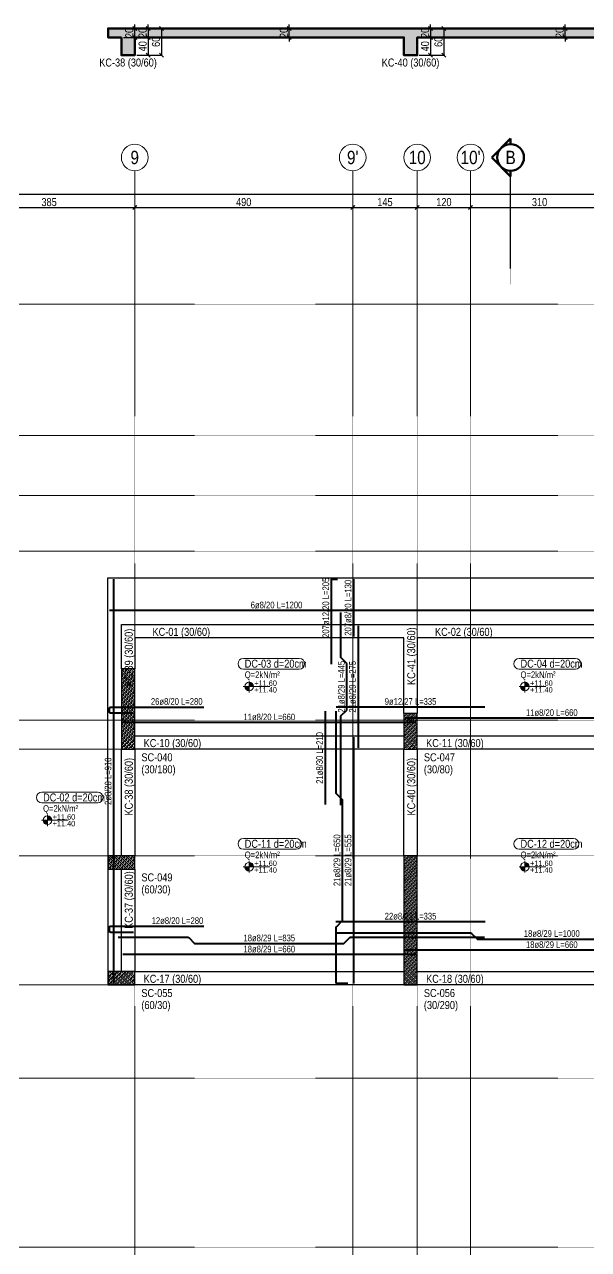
# Model space of a CAD drawing. Header units: millimetres. Extents: x 2439 to 10957, y 567 to 5865.
# Drawn here: x 5349 to 6617, y 3082 to 5836 of the extents above; entities that cross this region are included whole.
import ezdxf
from ezdxf.enums import TextEntityAlignment as Align

# ---------------------------------------------------------------- set-up
doc = ezdxf.new("R2010")
doc.units = ezdxf.units.MM
doc.linetypes.add('DASHED', pattern=[0.75, 0.5, -0.25])
for name, color, linetype, lineweight in [('AKS BALONU (BEYKENT)', 7, 'Continuous', 20), ('AKS CIZGISI (BEYKENT)', 252, 'DASHED', 20), ('AKS OLCU (BEYKENT)', 200, 'Continuous', 20), ('AKS YAZISI (BEYKENT)', 3, 'Continuous', 20), ('DONATI (BEYKENT)', 4, 'Continuous', 40), ('DONATI YAZISI (BEYKENT)', 3, 'Continuous', 20), ('DOSEME GPR MAVI UST (BEYKENT)', 5, 'Continuous', 18), ('DOSEME ISMI (BEYKENT)', 9, 'Continuous', 20), ('DOSEME PAFTA (BEYKENT)', 3, 'Continuous', 20), ('KAT SINIRI (BEYKENT)', 41, 'Continuous', 25), ('KESIT (BEYKENT)', 151, 'Continuous', 25), ('KESIT CIZGISI (BEYKENT)', 3, 'Continuous', 50), ('KESIT ISMI (BEYKENT)', 6, 'Continuous', 20), ('KIRIS (BEYKENT)', 2, 'Continuous', 30), ('KIRIS ISMI (BEYKENT)', 40, 'Continuous', 20), ('KOLON (BEYKENT)', 3, 'Continuous', 30), ('KOLON ISMI (BEYKENT)', 91, 'Continuous', 20), ('KOT CIZGISI (BEYKENT)', 7, 'Continuous', 20), ('KOT YAZI (BEYKENT)', 7, 'Continuous', 20), ('OLCU (BEYKENT)', 14, 'Continuous', 20), ('TARAMA (BEYKENT)', 252, 'Continuous', 20), ('YUK YAZISI (BEYKENT)', 140, 'Continuous', 20)]:
    doc.layers.add(name, color=color, linetype=linetype, lineweight=lineweight)
doc.styles.add('DONATI YAZISI (BEYKENT)', font='')
doc.styles.add('YAZI (BEYKENT)', font='')
doc.styles.get('DONATI YAZISI (BEYKENT)').set_extended_font_data('Bahnschrift Light Condensed')
doc.styles.get('YAZI (BEYKENT)').set_extended_font_data('Bahnschrift Light Condensed')
doc.dimstyles.new('AKS_OLCU_100', dxfattribs={"dimtxt": 18, "dimasz": 4.5, "dimexe": 1.875, "dimexo": 4.5, "dimgap": 3, "dimtad": 1, "dimdec": 0, "dimrnd": 0.5, "dimzin": 12, "dimdsep": 46, "dimtxsty": 'YAZI (BEYKENT)', "dimtsz": 4.5, "dimcen": 0.09, "dimclrt": 7, "dimadec": 0, "dimazin": 0, "dimtfac": 1, "dimtdec": 4, "dimtix": 1, "dimtmove": 0, "dimatfit": 3, "dimfxl": 1, "dimtolj": 1, "dimtzin": 0, "dimarcsym": 0})
doc.dimstyles.new('PLAN_OLCU_100', dxfattribs={"dimtxt": 18, "dimasz": 4.5, "dimexe": 1.875, "dimexo": 4.5, "dimgap": 3, "dimtad": 1, "dimdec": 0, "dimrnd": 0.5, "dimzin": 12, "dimdsep": 46, "dimtxsty": 'YAZI (BEYKENT)', "dimtsz": 4.5, "dimcen": 0.09, "dimclrt": 7, "dimadec": 0, "dimazin": 0, "dimtfac": 1, "dimtdec": 4, "dimtix": 1, "dimtmove": 0, "dimatfit": 3, "dimfxl": 1, "dimtolj": 1, "dimtzin": 0, "dimarcsym": 0})
pattern_1 = [(45, (-125226.307, -4217.866), (-4.49012806, 4.49012806), []), (45, (-125221.817, -4217.866), (-4.49012806, 4.49012806), [3.175, -1.5875])]

# ---------------------------------------------------------------- blocks, each defined once
blk = doc.blocks.new('*D158')
at = {"layer": 'Defpoints', "color": 0, "transparency": 16777216}
for p in [(5596.9, 5827.4), (5596.9, 5807.4), (5626.9, 5807.4)]:
    blk.add_point(p, dxfattribs=at)
at = {"layer": 'OLCU (BEYKENT)', "color": 0, "lineweight": -2, "transparency": 16777216}
for p, q in [((5601.4, 5827.4), (5628.7, 5827.4)), ((5631.4, 5822.9), (5622.4, 5831.9)), ((5631.4, 5802.9), (5622.4, 5811.9)), ((5626.9, 5827.4), (5626.9, 5836.4)), ((5626.9, 5827.4), (5626.9, 5807.4)), ((5601.4, 5807.4), (5628.7, 5807.4)), ((5626.9, 5807.4), (5626.9, 5798.4))]:
    blk.add_line(p, q, dxfattribs=at)
at = {"layer": 'OLCU (BEYKENT)', "color": 7, "lineweight": 20, "transparency": 16777216, "insert": (5614.7, 5817.4), "char_height": 18, "attachment_point": 5, "rotation": 90, "style": 'YAZI (BEYKENT)'}
blk.add_mtext('\\A1;20', dxfattribs=at)
blk = doc.blocks.new('*D159')
at = {"layer": 'Defpoints', "color": 0, "transparency": 16777216}
for p in [(5596.9, 5807.4), (5596.9, 5767.4), (5626.9, 5767.4)]:
    blk.add_point(p, dxfattribs=at)
at = {"layer": 'OLCU (BEYKENT)', "color": 0, "lineweight": -2, "transparency": 16777216}
for p, q in [((5631.4, 5802.9), (5622.4, 5811.9)), ((5601.4, 5807.4), (5628.7, 5807.4)), ((5626.9, 5807.4), (5626.9, 5767.4)), ((5601.4, 5767.4), (5628.7, 5767.4)), ((5631.4, 5762.9), (5622.4, 5771.9))]:
    blk.add_line(p, q, dxfattribs=at)
at = {"layer": 'OLCU (BEYKENT)', "color": 7, "lineweight": 20, "transparency": 16777216, "insert": (5614.7, 5787.4), "char_height": 18, "attachment_point": 5, "rotation": 90, "style": 'YAZI (BEYKENT)'}
blk.add_mtext('\\A1;40', dxfattribs=at)
blk = doc.blocks.new('*D160')
at = {"layer": 'Defpoints', "color": 0, "transparency": 16777216}
for p in [(5596.9, 5827.4), (5596.9, 5767.4), (5656.9, 5767.4)]:
    blk.add_point(p, dxfattribs=at)
at = {"layer": 'OLCU (BEYKENT)', "color": 0, "lineweight": -2, "transparency": 16777216}
for p, q in [((5601.4, 5827.4), (5658.7, 5827.4)), ((5661.4, 5822.9), (5652.4, 5831.9)), ((5656.9, 5827.4), (5656.9, 5767.4)), ((5601.4, 5767.4), (5658.7, 5767.4)), ((5661.4, 5762.9), (5652.4, 5771.9))]:
    blk.add_line(p, q, dxfattribs=at)
at = {"layer": 'OLCU (BEYKENT)', "color": 7, "lineweight": 20, "transparency": 16777216, "insert": (5644.7, 5797.4), "char_height": 18, "attachment_point": 5, "rotation": 90, "style": 'YAZI (BEYKENT)'}
blk.add_mtext('\\A1;60', dxfattribs=at)
blk = doc.blocks.new('*D161')
at = {"layer": 'Defpoints', "color": 0, "transparency": 16777216}
for p in [(6231.9, 5827.4), (6231.9, 5807.4), (6261.9, 5807.4)]:
    blk.add_point(p, dxfattribs=at)
at = {"layer": 'OLCU (BEYKENT)', "color": 0, "lineweight": -2, "transparency": 16777216}
for p, q in [((6236.4, 5827.4), (6263.7, 5827.4)), ((6266.4, 5822.9), (6257.4, 5831.9)), ((6266.4, 5802.9), (6257.4, 5811.9)), ((6261.9, 5827.4), (6261.9, 5836.4)), ((6261.9, 5827.4), (6261.9, 5807.4)), ((6236.4, 5807.4), (6263.7, 5807.4)), ((6261.9, 5807.4), (6261.9, 5798.4))]:
    blk.add_line(p, q, dxfattribs=at)
at = {"layer": 'OLCU (BEYKENT)', "color": 7, "lineweight": 20, "transparency": 16777216, "insert": (6249.7, 5817.4), "char_height": 18, "attachment_point": 5, "rotation": 90, "style": 'YAZI (BEYKENT)'}
blk.add_mtext('\\A1;20', dxfattribs=at)
blk = doc.blocks.new('*D162')
at = {"layer": 'Defpoints', "color": 0, "transparency": 16777216}
for p in [(6231.9, 5807.4), (6231.9, 5767.4), (6261.9, 5767.4)]:
    blk.add_point(p, dxfattribs=at)
at = {"layer": 'OLCU (BEYKENT)', "color": 0, "lineweight": -2, "transparency": 16777216}
for p, q in [((6266.4, 5802.9), (6257.4, 5811.9)), ((6236.4, 5807.4), (6263.7, 5807.4)), ((6261.9, 5807.4), (6261.9, 5767.4)), ((6236.4, 5767.4), (6263.7, 5767.4)), ((6266.4, 5762.9), (6257.4, 5771.9))]:
    blk.add_line(p, q, dxfattribs=at)
at = {"layer": 'OLCU (BEYKENT)', "color": 7, "lineweight": 20, "transparency": 16777216, "insert": (6249.7, 5787.4), "char_height": 18, "attachment_point": 5, "rotation": 90, "style": 'YAZI (BEYKENT)'}
blk.add_mtext('\\A1;40', dxfattribs=at)
blk = doc.blocks.new('*D163')
at = {"layer": 'Defpoints', "color": 0, "transparency": 16777216}
for p in [(6231.9, 5827.4), (6231.9, 5767.4), (6291.9, 5767.4)]:
    blk.add_point(p, dxfattribs=at)
at = {"layer": 'OLCU (BEYKENT)', "color": 0, "lineweight": -2, "transparency": 16777216}
for p, q in [((6236.4, 5827.4), (6293.7, 5827.4)), ((6296.4, 5822.9), (6287.4, 5831.9)), ((6291.9, 5827.4), (6291.9, 5767.4)), ((6236.4, 5767.4), (6293.7, 5767.4)), ((6296.4, 5762.9), (6287.4, 5771.9))]:
    blk.add_line(p, q, dxfattribs=at)
at = {"layer": 'OLCU (BEYKENT)', "color": 7, "lineweight": 20, "transparency": 16777216, "insert": (6279.7, 5797.4), "char_height": 18, "attachment_point": 5, "rotation": 90, "style": 'YAZI (BEYKENT)'}
blk.add_mtext('\\A1;60', dxfattribs=at)
blk = doc.blocks.new('*D182')
at = {"layer": 'Defpoints', "color": 0, "transparency": 16777216}
for p in [(5566.9, 5827.4), (5596.9, 5827.4), (5566.9, 5807.4)]:
    blk.add_point(p, dxfattribs=at)
at = {"layer": 'OLCU (BEYKENT)', "color": 0, "lineweight": -2, "transparency": 16777216}
for p, q in [((5571.4, 5827.4), (5598.7, 5827.4)), ((5601.4, 5822.9), (5592.4, 5831.9)), ((5601.4, 5802.9), (5592.4, 5811.9)), ((5596.9, 5827.4), (5596.9, 5836.4)), ((5596.9, 5807.4), (5596.9, 5827.4)), ((5571.4, 5807.4), (5598.7, 5807.4)), ((5596.9, 5807.4), (5596.9, 5798.4))]:
    blk.add_line(p, q, dxfattribs=at)
at = {"layer": 'OLCU (BEYKENT)', "color": 7, "lineweight": 20, "transparency": 16777216, "insert": (5584.7, 5817.4), "char_height": 18, "attachment_point": 5, "rotation": 90, "style": 'YAZI (BEYKENT)'}
blk.add_mtext('\\A1;20', dxfattribs=at)
blk = doc.blocks.new('*D183')
at = {"layer": 'Defpoints', "color": 0, "transparency": 16777216}
for p in [(5914.4, 5827.4), (5944.4, 5827.4), (5914.4, 5807.4)]:
    blk.add_point(p, dxfattribs=at)
at = {"layer": 'OLCU (BEYKENT)', "color": 0, "lineweight": -2, "transparency": 16777216}
for p, q in [((5918.9, 5827.4), (5946.2, 5827.4)), ((5948.9, 5822.9), (5939.9, 5831.9)), ((5948.9, 5802.9), (5939.9, 5811.9)), ((5944.4, 5827.4), (5944.4, 5836.4)), ((5944.4, 5807.4), (5944.4, 5827.4)), ((5918.9, 5807.4), (5946.2, 5807.4)), ((5944.4, 5807.4), (5944.4, 5798.4))]:
    blk.add_line(p, q, dxfattribs=at)
at = {"layer": 'OLCU (BEYKENT)', "color": 7, "lineweight": 20, "transparency": 16777216, "insert": (5932.2, 5817.4), "char_height": 18, "attachment_point": 5, "rotation": 90, "style": 'YAZI (BEYKENT)'}
blk.add_mtext('\\A1;20', dxfattribs=at)
blk = doc.blocks.new('*D184')
at = {"layer": 'Defpoints', "color": 0, "transparency": 16777216}
for p in [(6534.4, 5827.4), (6564.4, 5827.4), (6534.4, 5807.4)]:
    blk.add_point(p, dxfattribs=at)
at = {"layer": 'OLCU (BEYKENT)', "color": 0, "lineweight": -2, "transparency": 16777216}
for p, q in [((6538.9, 5827.4), (6566.2, 5827.4)), ((6568.9, 5822.9), (6559.9, 5831.9)), ((6568.9, 5802.9), (6559.9, 5811.9)), ((6564.4, 5827.4), (6564.4, 5836.4)), ((6564.4, 5807.4), (6564.4, 5827.4)), ((6538.9, 5807.4), (6566.2, 5807.4)), ((6564.4, 5807.4), (6564.4, 5798.4))]:
    blk.add_line(p, q, dxfattribs=at)
at = {"layer": 'OLCU (BEYKENT)', "color": 7, "lineweight": 20, "transparency": 16777216, "insert": (6552.2, 5817.4), "char_height": 18, "attachment_point": 5, "rotation": 90, "style": 'YAZI (BEYKENT)'}
blk.add_mtext('\\A1;20', dxfattribs=at)
blk = doc.blocks.new('*D203')
at = {"layer": 'AKS OLCU (BEYKENT)', "color": 0, "lineweight": -2, "transparency": 16777216}
for p, q in [((3092.4, 5450.4), (3101.4, 5459.4)), ((3096.9, 5459.4), (3096.9, 5456.7)), ((3096.9, 5454.9), (10536.9, 5454.9)), ((10532.4, 5450.4), (10541.4, 5459.4)), ((10536.9, 5459.4), (10536.9, 5456.7))]:
    blk.add_line(p, q, dxfattribs=at)
at = {"layer": 'Defpoints', "color": 0, "transparency": 16777216}
for p in [(3096.9, 5454.9), (10536.9, 5454.9), (10536.9, 5454.9)]:
    blk.add_point(p, dxfattribs=at)
at = {"layer": 'AKS OLCU (BEYKENT)', "color": 7, "transparency": 16777216, "insert": (6816.9, 5467), "char_height": 18, "attachment_point": 5, "style": 'YAZI (BEYKENT)'}
blk.add_mtext('\\A1;7440', dxfattribs=at)
blk = doc.blocks.new('*D214')
at = {"layer": 'AKS OLCU (BEYKENT)', "color": 0, "lineweight": -2, "transparency": 16777216}
for p, q in [((5207.4, 5420.4), (5216.4, 5429.4)), ((5211.9, 5429.4), (5211.9, 5426.7)), ((5592.4, 5420.4), (5601.4, 5429.4)), ((5596.9, 5429.4), (5596.9, 5426.7)), ((5211.9, 5424.9), (5596.9, 5424.9))]:
    blk.add_line(p, q, dxfattribs=at)
at = {"layer": 'Defpoints', "color": 0, "transparency": 16777216}
for p in [(5211.9, 5424.9), (5596.9, 5424.9), (5596.9, 5424.9)]:
    blk.add_point(p, dxfattribs=at)
at = {"layer": 'AKS OLCU (BEYKENT)', "color": 7, "transparency": 16777216, "insert": (5404.4, 5437), "char_height": 18, "attachment_point": 5, "style": 'YAZI (BEYKENT)'}
blk.add_mtext('\\A1;385', dxfattribs=at)
blk = doc.blocks.new('*D215')
at = {"layer": 'AKS OLCU (BEYKENT)', "color": 0, "lineweight": -2, "transparency": 16777216}
for p, q in [((5592.4, 5420.4), (5601.4, 5429.4)), ((5596.9, 5429.4), (5596.9, 5426.7)), ((6082.4, 5420.4), (6091.4, 5429.4)), ((6086.9, 5429.4), (6086.9, 5426.7)), ((5596.9, 5424.9), (6086.9, 5424.9))]:
    blk.add_line(p, q, dxfattribs=at)
at = {"layer": 'Defpoints', "color": 0, "transparency": 16777216}
for p in [(5596.9, 5424.9), (6086.9, 5424.9), (6086.9, 5424.9)]:
    blk.add_point(p, dxfattribs=at)
at = {"layer": 'AKS OLCU (BEYKENT)', "color": 7, "transparency": 16777216, "insert": (5841.9, 5437), "char_height": 18, "attachment_point": 5, "style": 'YAZI (BEYKENT)'}
blk.add_mtext('\\A1;490', dxfattribs=at)
blk = doc.blocks.new('*D216')
at = {"layer": 'AKS OLCU (BEYKENT)', "color": 0, "lineweight": -2, "transparency": 16777216}
for p, q in [((6082.4, 5420.4), (6091.4, 5429.4)), ((6086.9, 5429.4), (6086.9, 5426.7)), ((6227.4, 5420.4), (6236.4, 5429.4)), ((6231.9, 5429.4), (6231.9, 5426.7)), ((6086.9, 5424.9), (6231.9, 5424.9))]:
    blk.add_line(p, q, dxfattribs=at)
at = {"layer": 'Defpoints', "color": 0, "transparency": 16777216}
for p in [(6086.9, 5424.9), (6231.9, 5424.9), (6231.9, 5424.9)]:
    blk.add_point(p, dxfattribs=at)
at = {"layer": 'AKS OLCU (BEYKENT)', "color": 7, "transparency": 16777216, "insert": (6159.4, 5437), "char_height": 18, "attachment_point": 5, "style": 'YAZI (BEYKENT)'}
blk.add_mtext('\\A1;145', dxfattribs=at)
blk = doc.blocks.new('*D217')
at = {"layer": 'AKS OLCU (BEYKENT)', "color": 0, "lineweight": -2, "transparency": 16777216}
for p, q in [((6227.4, 5420.4), (6236.4, 5429.4)), ((6231.9, 5429.4), (6231.9, 5426.7)), ((6347.4, 5420.4), (6356.4, 5429.4)), ((6351.9, 5429.4), (6351.9, 5426.7)), ((6231.9, 5424.9), (6351.9, 5424.9))]:
    blk.add_line(p, q, dxfattribs=at)
at = {"layer": 'Defpoints', "color": 0, "transparency": 16777216}
for p in [(6231.9, 5424.9), (6351.9, 5424.9), (6351.9, 5424.9)]:
    blk.add_point(p, dxfattribs=at)
at = {"layer": 'AKS OLCU (BEYKENT)', "color": 7, "transparency": 16777216, "insert": (6291.9, 5437), "char_height": 18, "attachment_point": 5, "style": 'YAZI (BEYKENT)'}
blk.add_mtext('\\A1;120', dxfattribs=at)
blk = doc.blocks.new('*D218')
at = {"layer": 'AKS OLCU (BEYKENT)', "color": 0, "lineweight": -2, "transparency": 16777216}
for p, q in [((6347.4, 5420.4), (6356.4, 5429.4)), ((6351.9, 5429.4), (6351.9, 5426.7)), ((6657.4, 5420.4), (6666.4, 5429.4)), ((6661.9, 5429.4), (6661.9, 5426.7)), ((6351.9, 5424.9), (6661.9, 5424.9))]:
    blk.add_line(p, q, dxfattribs=at)
at = {"layer": 'Defpoints', "color": 0, "transparency": 16777216}
for p in [(6351.9, 5424.9), (6661.9, 5424.9), (6661.9, 5424.9)]:
    blk.add_point(p, dxfattribs=at)
at = {"layer": 'AKS OLCU (BEYKENT)', "color": 7, "transparency": 16777216, "insert": (6506.9, 5437), "char_height": 18, "attachment_point": 5, "style": 'YAZI (BEYKENT)'}
blk.add_mtext('\\A1;310', dxfattribs=at)

msp = doc.modelspace()

# ---------------------------------------------------------------- hatches: boundary and pattern name
at = {"layer": 'KOT CIZGISI (BEYKENT)', "true_color": 0x000000}
h = msp.add_hatch(color=18, dxfattribs=at)
h.dxf.hatch_style = 1
h.paths.add_polyline_path([(5854, 4357.6), (5854, 4347.8), (5863.7, 4347.8, 0.414214)])
h = msp.add_hatch(color=18, dxfattribs=at)
h.dxf.hatch_style = 1
h.paths.add_polyline_path([(6474, 4357.6), (6474, 4347.8), (6483.7, 4347.8, 0.414214)])
h = msp.add_hatch(color=18, dxfattribs=at)
h.dxf.hatch_style = 1
h.paths.add_polyline_path([(5854, 4347.8), (5844.2, 4347.8, 0.414214), (5854, 4338.1)])
h = msp.add_hatch(color=18, dxfattribs=at)
h.dxf.hatch_style = 1
h.paths.add_polyline_path([(6474, 4347.8), (6464.2, 4347.8, 0.414214), (6474, 4338.1)])
h = msp.add_hatch(color=18, dxfattribs=at)
h.dxf.hatch_style = 1
h.paths.add_polyline_path([(5400.7, 4057), (5400.7, 4047.2), (5410.4, 4047.2, 0.414214)])
h = msp.add_hatch(color=18, dxfattribs=at)
h.dxf.hatch_style = 1
h.paths.add_polyline_path([(5400.7, 4047.2), (5390.9, 4047.2, 0.414214), (5400.7, 4037.4)])
h = msp.add_hatch(color=18, dxfattribs=at)
h.dxf.hatch_style = 1
h.paths.add_polyline_path([(5854, 3942.8), (5844.2, 3942.8, 0.414214), (5854, 3933.1)])
h = msp.add_hatch(color=18, dxfattribs=at)
h.dxf.hatch_style = 1
h.paths.add_polyline_path([(5854, 3952.6), (5854, 3942.8), (5863.7, 3942.8, 0.414214)])
h = msp.add_hatch(color=18, dxfattribs=at)
h.dxf.hatch_style = 1
h.paths.add_polyline_path([(6474, 3942.8), (6464.2, 3942.8, 0.414214), (6474, 3933.1)])
h = msp.add_hatch(color=18, dxfattribs=at)
h.dxf.hatch_style = 1
h.paths.add_polyline_path([(6474, 3952.6), (6474, 3942.8), (6483.7, 3942.8, 0.414214)])
at = {"layer": 'TARAMA (BEYKENT)'}
h = msp.add_hatch(dxfattribs=at)
h.set_pattern_fill('ANSI33', color=256, style=0)
h.set_pattern_definition(pattern_1)
h.paths.add_polyline_path([(5566.9, 5807.4), (5536.9, 5807.4), (5536.9, 5827.4), (10056.9, 5827.4), (10056.9, 5807.4), (9966.9, 5807.4), (9966.9, 5767.4), (9936.9, 5767.4), (9936.9, 5807.4), (9316.9, 5807.4), (9316.9, 5767.4), (9281.9, 5767.4), (9281.9, 5807.4), (8766.9, 5807.4), (8766.9, 5767.4), (8736.9, 5767.4), (8736.9, 5807.4), (8121.9, 5807.4), (8121.9, 5767.4), (8091.9, 5767.4), (8091.9, 5807.4), (7491.9, 5807.4), (7491.9, 5767.4), (7461.9, 5767.4), (7461.9, 5807.4), (6866.9, 5807.4), (6866.9, 5767.4), (6836.9, 5767.4), (6836.9, 5807.4), (6231.9, 5807.4), (6231.9, 5767.4), (6201.9, 5767.4), (6201.9, 5807.4), (5596.9, 5807.4), (5596.9, 5767.4), (5566.9, 5767.4)], flags=16)
h = msp.add_hatch(dxfattribs=at)
h.set_pattern_fill('ANSI33', color=256, style=0)
h.set_pattern_definition(pattern_1)
h.paths.add_polyline_path([(5566.9, 4207.4), (5596.9, 4207.4), (5596.9, 4387.4), (5566.9, 4387.4)], flags=16)
h = msp.add_hatch(dxfattribs=at)
h.set_pattern_fill('ANSI33', color=256, style=0)
h.set_pattern_definition(pattern_1)
h.paths.add_polyline_path([(6201.9, 4207.4), (6231.9, 4207.4), (6231.9, 4287.4), (6201.9, 4287.4)], flags=16)
h = msp.add_hatch(dxfattribs=at)
h.set_pattern_fill('ANSI33', color=256, style=0)
h.set_pattern_definition(pattern_1)
h.paths.add_polyline_path([(5536.9, 3937.4), (5596.9, 3937.4), (5596.9, 3967.4), (5536.9, 3967.4)], flags=16)
h = msp.add_hatch(dxfattribs=at)
h.set_pattern_fill('ANSI33', color=256, style=0)
h.set_pattern_definition(pattern_1)
h.paths.add_polyline_path([(6201.9, 3677.4), (6231.9, 3677.4), (6231.9, 3967.4), (6201.9, 3967.4)], flags=16)
h = msp.add_hatch(dxfattribs=at)
h.set_pattern_fill('ANSI33', color=256, style=0)
h.set_pattern_definition(pattern_1)
h.paths.add_polyline_path([(5536.9, 3677.4), (5596.9, 3677.4), (5596.9, 3707.4), (5536.9, 3707.4)], flags=16)

# ---------------------------------------------------------------- linework, layer by layer
at = {"layer": 'AKS BALONU (BEYKENT)'}
for centre in [(5596.9, 5537.4), (6086.9, 5537.4), (6231.9, 5537.4), (6351.9, 5537.4)]:
    msp.add_circle(centre, 30, dxfattribs=at)
at = {"layer": 'AKS CIZGISI (BEYKENT)'}
for p, q in [((5596.9, 687.4), (5596.9, 5507.4)), ((6231.9, 687.4), (6231.9, 5507.4)), ((2796.9, 5207.4), (10836.9, 5207.4)), ((2796.9, 4912.4), (10836.9, 4912.4)), ((2796.9, 4777.4), (10836.9, 4777.4)), ((2796.9, 4652.4), (10836.9, 4652.4)), ((2796.9, 4272.4), (10836.9, 4272.4)), ((2796.9, 3967.4), (10836.9, 3967.4)), ((2796.9, 3677.4), (10836.9, 3677.4)), ((2796.9, 3467.4), (10836.9, 3467.4)), ((2796.9, 3087.4), (10836.9, 3087.4))]:
    msp.add_line(p, q, dxfattribs=at)
at = {"layer": 'AKS CIZGISI (BEYKENT)', "color": 175, "true_color": 0x4554a5}
for p, q in [((6086.9, 687.4), (6086.9, 5507.4)), ((6351.9, 687.4), (6351.9, 5507.4)), ((2796.9, 4207.4), (10836.9, 4207.4))]:
    msp.add_line(p, q, dxfattribs=at)
at = {"layer": 'DONATI (BEYKENT)'}
for points in [[(5549.5, 4589.4), (5549.5, 3680.4)], [(6088.9, 4589.4), (6088.9, 4460.4)], [(6739.9, 4518.7), (5539.9, 4518.7)], [(6098.9, 4484.4), (6098.9, 4210.4)], [(6384.1, 4301.8), (6049.6, 4301.8)], [(6024.9, 4292.4), (6024.9, 4082.4)], [(6863.9, 4276.8), (6204.9, 4276.8)], [(6228.9, 4266.8), (5569.9, 4266.8)], [(6088.9, 4234.4), (6088.9, 3680.4)], [(6384.6, 3819.1), (6049.1, 3819.1)], [(6863.9, 3755.1), (6204.9, 3755.1)], [(6228.9, 3745.1), (5569.9, 3745.1)]]:
    msp.add_lwpolyline(points, dxfattribs=at)
for points in [[(6038.9, 4398.4), (6038.9, 4587.9, -0.414214), (6040.4, 4589.4), (6052.9, 4589.4)], [(6059.9, 4081.4), (6059.9, 4280.7, -0.198912), (6060.3, 4281.8), (6073.4, 4294.9, 0.198912), (6073.9, 4296), (6073.9, 4398.7, 0.198912), (6073.4, 4399.8), (6060.3, 4412.9, -0.198912), (6059.9, 4414), (6059.9, 4514.4)], [(5593.9, 4287.8), (5542.9, 4287.8, -0.414214), (5539.9, 4290.8), (5539.9, 4298.8, -0.414214), (5542.9, 4301.8), (5752.1, 4301.8)], [(6075.9, 3680.4), (6051.4, 3680.4, -0.414214), (6049.9, 3681.9), (6049.9, 3806.7, -0.198912), (6050.3, 3807.8), (6063.4, 3820.9, 0.198912), (6063.9, 3822), (6063.9, 4092.7, 0.198912), (6063.4, 4093.8), (6050.3, 4106.9, -0.198912), (6049.9, 4108), (6049.9, 4292.4)], [(5593.9, 3795.1), (5542.9, 3795.1, -0.414214), (5539.9, 3798.1), (5539.9, 3806.1, -0.414214), (5542.9, 3809.1), (5752.1, 3809.1)], [(5559.7, 3784.1), (5717.3, 3784.1, -0.198912), (5718.3, 3783.7), (5731.4, 3770.5, 0.198912), (5732.5, 3770.1), (6066.3, 3770.1, 0.198912), (6067.3, 3770.5), (6080.4, 3783.7, -0.198912), (6081.5, 3784.1), (6383.1, 3784.1)], [(6049.6, 3794.1), (6352.3, 3794.1, -0.198912), (6353.3, 3793.7), (6366.4, 3780.5, 0.198912), (6367.5, 3780.1), (6701.3, 3780.1, 0.198912), (6702.3, 3780.5), (6715.4, 3793.7, -0.198912), (6716.5, 3794.1), (7037.9, 3794.1)]]:
    msp.add_lwpolyline(points, format="xyb", dxfattribs=at)
at = {"layer": 'DOSEME GPR MAVI UST (BEYKENT)', "color": 5}
msp.add_line((5566.9, 3967.4), (5566.9, 4487.4), dxfattribs=at)
at = {"layer": 'DOSEME PAFTA (BEYKENT)'}
for points in [[(5841.2, 4411.1), (5966.8, 4411.1, -1), (5966.8, 4387.1), (5841.2, 4387.1, -1)], [(6461.2, 4411.1), (6587.7, 4411.1, -1), (6587.7, 4387.1), (6461.2, 4387.1, -1)], [(5387.9, 4110.4), (5513.6, 4110.4, -1), (5513.6, 4086.4), (5387.9, 4086.4, -1)], [(5841.2, 4006.1), (5959.9, 4006.1, -1), (5959.9, 3982.1), (5841.2, 3982.1, -1)], [(6461.2, 4006.1), (6583.2, 4006.1, -1), (6583.2, 3982.1), (6461.2, 3982.1, -1)]]:
    msp.add_lwpolyline(points, format="xyb", close=True, dxfattribs=at)
at = {"layer": 'KAT SINIRI (BEYKENT)'}
msp.add_lwpolyline([(5536.7, 4592.4), (9851.7, 4592.4), (9851.7, 4302.4), (10056.7, 4302.4), (10056.6, 1867.4), (9216.9, 1867.4), (9216.7, 3677.4), (7576.7, 3677.4), (7576.7, 3087.4), (6836.7, 3087.4), (6836.7, 3677.4), (5536.9, 3677.4)], close=True, dxfattribs=at)
at = {"layer": 'KESIT (BEYKENT)', "lineweight": 60}
for points in [[(6399.4, 5537.4), (6441.9, 5579.8)], [(6441.9, 5579.8), (6441.9, 5567.4)], [(6441.9, 5494.9), (6399.4, 5537.4)], [(6441.9, 5507.4), (6441.9, 5494.9)]]:
    msp.add_lwpolyline(points, dxfattribs=at)
at = {"layer": 'KESIT (BEYKENT)', "linetype": 'DASHED'}
msp.add_lwpolyline([(6441.9, 5252.4), (6441.9, 5507.4)], dxfattribs=at)
at = {"layer": 'KESIT (BEYKENT)', "lineweight": 60}
msp.add_circle((6441.9, 5537.4), 30, dxfattribs=at)
at = {"layer": 'KESIT CIZGISI (BEYKENT)'}
for points in [[(5566.9, 5807.4), (5536.9, 5807.4), (5536.9, 5827.4), (10056.9, 5827.4)], [(8736.9, 5807.4), (8121.9, 5807.4), (8121.9, 5767.4), (8091.9, 5767.4), (8091.9, 5807.4), (7491.9, 5807.4), (7491.9, 5767.4), (7461.9, 5767.4), (7461.9, 5807.4), (6866.9, 5807.4), (6866.9, 5767.4), (6836.9, 5767.4), (6836.9, 5807.4), (6231.9, 5807.4), (6231.9, 5767.4), (6201.9, 5767.4), (6201.9, 5807.4), (5596.9, 5807.4), (5596.9, 5767.4), (5566.9, 5767.4), (5566.9, 5807.4)]]:
    msp.add_lwpolyline(points, dxfattribs=at)
at = {"layer": 'KIRIS (BEYKENT)'}
for p, q in [((5566.9, 4387.4), (5566.9, 4487.4)), ((5566.9, 4487.4), (9711.9, 4487.4)), ((6201.9, 4457.4), (5596.9, 4457.4)), ((5596.9, 4457.4), (5596.9, 4387.4)), ((6201.9, 4287.4), (6201.9, 4457.4)), ((6836.9, 4457.4), (6231.9, 4457.4)), ((6231.9, 4457.4), (6231.9, 4287.4)), ((5596.9, 4237.4), (6201.9, 4237.4)), ((6231.9, 4237.4), (6836.9, 4237.4)), ((5566.9, 3967.4), (5566.9, 4207.4)), ((6201.9, 4207.4), (5596.9, 4207.4)), ((5596.9, 4207.4), (5596.9, 3967.4)), ((6201.9, 3967.4), (6201.9, 4207.4)), ((6836.9, 4207.4), (6231.9, 4207.4)), ((6231.9, 4207.4), (6231.9, 3967.4)), ((5566.9, 3707.4), (5566.9, 3937.4)), ((5596.9, 3937.4), (5596.9, 3707.4)), ((5596.9, 3707.4), (6201.9, 3707.4)), ((6231.9, 3707.4), (6836.9, 3707.4)), ((6201.9, 3677.4), (5596.9, 3677.4)), ((6836.9, 3677.4), (6231.9, 3677.4))]:
    msp.add_line(p, q, dxfattribs=at)
at = {"layer": 'KOLON (BEYKENT)'}
for points in [[(5566.9, 4207.4), (5596.9, 4207.4), (5596.9, 4387.4), (5566.9, 4387.4)], [(6201.9, 4207.4), (6231.9, 4207.4), (6231.9, 4287.4), (6201.9, 4287.4)], [(5536.9, 3937.4), (5596.9, 3937.4), (5596.9, 3967.4), (5536.9, 3967.4)], [(6201.9, 3677.4), (6231.9, 3677.4), (6231.9, 3967.4), (6201.9, 3967.4)], [(5536.9, 3677.4), (5596.9, 3677.4), (5596.9, 3707.4), (5536.9, 3707.4)]]:
    msp.add_lwpolyline(points, close=True, dxfattribs=at)
at = {"layer": 'KOT CIZGISI (BEYKENT)'}
for p, q in [((5854, 4360.9), (5854, 4334.8)), ((6474, 4360.9), (6474, 4334.8)), ((5840.9, 4347.8), (5900.9, 4347.8)), ((6460.9, 4347.8), (6520.9, 4347.8)), ((5400.7, 4060.2), (5400.7, 4034.2)), ((5387.6, 4047.2), (5447.6, 4047.2)), ((5840.9, 3942.8), (5900.9, 3942.8)), ((5854, 3955.9), (5854, 3929.8)), ((6460.9, 3942.8), (6520.9, 3942.8)), ((6474, 3955.9), (6474, 3929.8))]:
    msp.add_line(p, q, dxfattribs=at)
for centre in [(5854, 4347.8), (6474, 4347.8), (5400.7, 4047.2), (5854, 3942.8), (6474, 3942.8)]:
    msp.add_circle(centre, 9.78, dxfattribs=at)

# ---------------------------------------------------------------- texts
at = {"layer": 'AKS YAZISI (BEYKENT)', "style": 'YAZI (BEYKENT)'}
for s, p in [('9', (5596.9, 5537.4)), ("9'", (6086.9, 5537.4)), ('10', (6231.9, 5537.4)), ("10'", (6351.9, 5537.4))]:
    msp.add_text(s, height=30, dxfattribs=at).set_placement(p, align=Align.MIDDLE_CENTER)
at = {"layer": 'DONATI YAZISI (BEYKENT)', "style": 'DONATI YAZISI (BEYKENT)'}
for s, p in [('207ø12/20 L=205', (6026.4, 4524.9)), ('207ø8/20 L=130', (6076.4, 4524.9)), ('21ø8/29 L=445', (6061.4, 4347.4)), ('21ø8/29 L=275', (6086.4, 4347.4)), ('21ø8/30 L=210', (6012.4, 4187.4)), ('2ø8/20 L=910', (5537, 4134.9)), ('21ø8/29 L=650', (6051.4, 3957.4)), ('21ø8/29 L=555', (6076.4, 3957.4))]:
    msp.add_text(s, height=15, rotation=90, dxfattribs=at).set_placement(p, align=Align.MIDDLE_CENTER)
for s, p in [('6ø8/20 L=1200', (5915.7, 4531.2)), ('26ø8/20 L=280', (5691.3, 4314.3)), ('9ø12/27 L=335', (6216.9, 4314.3)), ('11ø8/20 L=660', (6534.4, 4289.3)), ('11ø8/20 L=660', (5899.4, 4279.3)), ('12ø8/20 L=280', (5693, 3821.6)), ('22ø8/23 L=335', (6216.9, 3831.6)), ('18ø8/29 L=1000', (6534.4, 3792.6)), ('18ø8/29 L=835', (5899.4, 3782.6)), ('18ø8/29 L=660', (6534.4, 3767.6)), ('18ø8/29 L=660', (5899.4, 3757.6))]:
    msp.add_text(s, height=15, dxfattribs=at).set_placement(p, align=Align.MIDDLE_CENTER)
at = {"layer": 'DOSEME ISMI (BEYKENT)', "style": 'YAZI (BEYKENT)'}
for s, p in [('DC-03 d=20cm', (5844.2, 4384.9)), ('DC-04 d=20cm', (6464.2, 4384.9)), ('DC-02 d=20cm', (5390.9, 4084.2)), ('DC-11 d=20cm', (5844.2, 3979.9)), ('DC-12 d=20cm', (6464.2, 3979.9))]:
    msp.add_text(s, height=18, dxfattribs=at).set_placement(p, align=Align.BOTTOM_LEFT)
at = {"layer": 'KESIT ISMI (BEYKENT)', "lineweight": 20, "style": 'YAZI (BEYKENT)'}
msp.add_text('B', height=30, dxfattribs=at).set_placement((6441.9, 5537.4), align=Align.MIDDLE_CENTER)
at = {"layer": 'KIRIS ISMI (BEYKENT)', "style": 'YAZI (BEYKENT)'}
for s, p in [('KC-38 (30/60)', (5581.9, 5759.9)), ('KC-40 (30/60)', (6216.9, 5759.9))]:
    msp.add_text(s, height=18, dxfattribs=at).set_placement(p, align=Align.TOP_CENTER)
for s, p in [('KC-39 (30/60)', (5597.9, 4477.9)), ('KC-41 (30/60)', (6232.9, 4480.9)), ('KC-38 (30/60)', (5597.9, 4187.4)), ('KC-40 (30/60)', (6232.9, 4187.4)), ('KC-37 (30/60)', (5597.9, 3932.6))]:
    msp.add_text(s, height=18, rotation=90, dxfattribs=at).set_placement(p, align=Align.BOTTOM_RIGHT)
for s, p in [('KC-01 (30/60)', (5636.9, 4456.4)), ('KC-02 (30/60)', (6271.9, 4456.4)), ('KC-10 (30/60)', (5616.9, 4206.4)), ('KC-11 (30/60)', (6251.9, 4206.4)), ('KC-17 (30/60)', (5616.9, 3676.4)), ('KC-18 (30/60)', (6251.9, 3676.4))]:
    msp.add_text(s, height=18, dxfattribs=at).set_placement(p, align=Align.BOTTOM_LEFT)
at = {"layer": 'KOLON ISMI (BEYKENT)', "style": 'YAZI (BEYKENT)'}
for s, p in [('SC-040', (5611.9, 4174.4)), ('SC-047', (6246.9, 4174.4)), ('(30/180)', (5611.9, 4147.4)), ('(30/80)', (6246.9, 4147.4)), ('SC-049', (5611.9, 3904.4)), ('(60/30)', (5611.9, 3877.4)), ('SC-055', (5611.9, 3644.4)), ('SC-056', (6246.9, 3644.4)), ('(60/30)', (5611.9, 3617.4)), ('(30/290)', (6246.9, 3617.4))]:
    msp.add_text(s, height=18, dxfattribs=at).set_placement(p, align=Align.BOTTOM_LEFT)
at = {"layer": 'KOT YAZI (BEYKENT)', "style": 'YAZI (BEYKENT)'}
for s, p in [('+11.60', (5865.7, 4345.9)), ('+11.60', (6485.7, 4345.9)), ('+11.40', (5865.7, 4330.9)), ('+11.40', (6485.7, 4330.9)), ('+11.60', (5412.4, 4045.2)), ('+11.40', (5412.4, 4030.2)), ('+11.60', (5865.7, 3940.9)), ('+11.40', (5865.7, 3925.9)), ('+11.60', (6485.7, 3940.9)), ('+11.40', (6485.7, 3925.9))]:
    msp.add_text(s, height=12, dxfattribs=at).set_placement(p, align=Align.BOTTOM_LEFT)
at = {"layer": 'YUK YAZISI (BEYKENT)', "style": 'YAZI (BEYKENT)'}
for p in [(5844.2, 4362.4), (6464.2, 4362.4), (5390.9, 4061.7), (5844.2, 3957.4), (6464.2, 3957.4)]:
    msp.add_text('Q=2kN/m²', height=15, dxfattribs=at).set_placement(p, align=Align.BOTTOM_LEFT)

# ---------------------------------------------------------------- dimensions: what is measured, and where the dimension line sits
at = {"layer": 'AKS OLCU (BEYKENT)'}
for p1, p2, picture, middle in [((3096.9, 5454.9), (10536.9, 5454.9), '*D203', (6816.9, 5467)), ((5211.9, 5424.9), (5596.9, 5424.9), '*D214', (5404.4, 5437)), ((5596.9, 5424.9), (6086.9, 5424.9), '*D215', (5841.9, 5437)), ((6086.9, 5424.9), (6231.9, 5424.9), '*D216', (6159.4, 5437)), ((6231.9, 5424.9), (6351.9, 5424.9), '*D217', (6291.9, 5437)), ((6351.9, 5424.9), (6661.9, 5424.9), '*D218', (6506.9, 5437))]:
    dim = msp.add_aligned_dim(p1=p1, p2=p2, distance=0, dimstyle='AKS_OLCU_100', dxfattribs=at)
    dim.commit()
    dim.dimension.update_dxf_attribs({"geometry": picture, "text_midpoint": middle})
at = {"layer": 'OLCU (BEYKENT)', "lineweight": 20}
for p1, p2, distance, picture, middle in [((5566.9, 5807.4), (5566.9, 5827.4), -30, '*D182', (5584.7, 5817.4)), ((5596.9, 5827.4), (5596.9, 5807.4), 30, '*D158', (5614.7, 5817.4)), ((5596.9, 5827.4), (5596.9, 5767.4), 60, '*D160', (5644.7, 5797.4)), ((5596.9, 5807.4), (5596.9, 5767.4), 30, '*D159', (5614.7, 5787.4)), ((5914.4, 5807.4), (5914.4, 5827.4), -30, '*D183', (5932.2, 5817.4)), ((6231.9, 5827.4), (6231.9, 5807.4), 30, '*D161', (6249.7, 5817.4)), ((6231.9, 5827.4), (6231.9, 5767.4), 60, '*D163', (6279.7, 5797.4)), ((6231.9, 5807.4), (6231.9, 5767.4), 30, '*D162', (6249.7, 5787.4)), ((6534.4, 5807.4), (6534.4, 5827.4), -30, '*D184', (6552.2, 5817.4))]:
    dim = msp.add_aligned_dim(p1=p1, p2=p2, distance=distance, dimstyle='PLAN_OLCU_100', dxfattribs=at)
    dim.commit()
    dim.dimension.update_dxf_attribs({"geometry": picture, "text_midpoint": middle})

doc.saveas('drawing.dxf')
